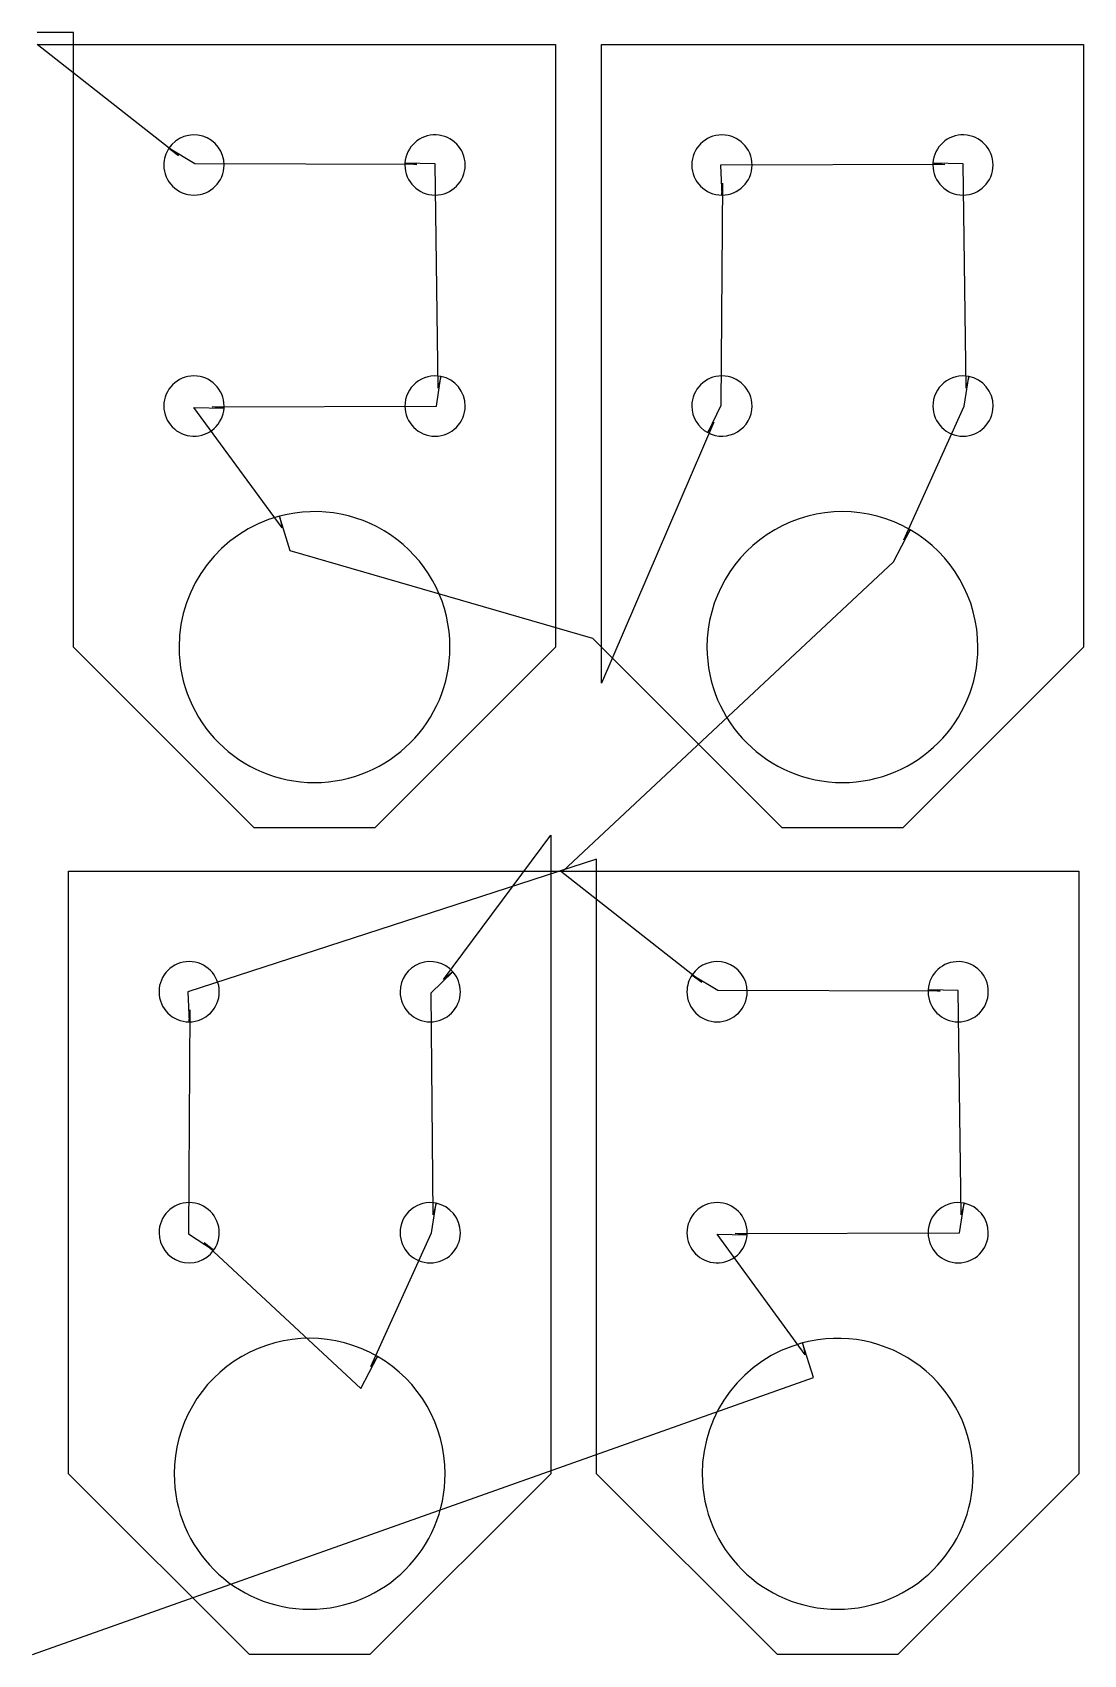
# Model space of a CAD drawing. Header units: inches. Extents: x 0.06 to 4.42, y 0.2 to 6.93.
import ezdxf

# ---------------------------------------------------------------- set-up
doc = ezdxf.new("R2010")
doc.units = ezdxf.units.IN
doc.layers.get('0').update_dxf_attribs({"linetype": 'CONTINUOUS'})
doc.layers.add('3', color=7, linetype='CONTINUOUS')
doc.layers.add('9', color=7, linetype='CONTINUOUS')

msp = doc.modelspace()

# ---------------------------------------------------------------- linework, layer by layer
at = {"color": 0, "linetype": 'CONTINUOUS'}
for p, q in [((0.23, 6.93), (0.08, 6.93)), ((0.6664, 6.4199), (0.08, 6.88)), ((1.655, 6.3827), (0.7329, 6.3846)), ((1.7425, 5.454), (1.7302, 6.3854)), ((3.845, 6.3827), (2.9145, 6.3799)), ((3.9325, 5.454), (3.9202, 6.3854)), ((2.9222, 6.305), (2.9151, 5.3825)), ((1.0954, 4.874), (0.7298, 5.3746)), ((0.805, 5.3773), (1.7354, 5.3791)), ((3.6741, 4.8245), (3.9254, 5.3791)), ((2.8865, 5.3128), (2.42, 4.23)), ((2.3846, 4.4154), (1.1296, 4.7798)), ((2.26, 3.45), (3.6317, 4.7337)), ((1.765, 3.0011), (2.21, 3.6)), ((2.4, 3.5), (0.7045, 2.9499)), ((2.8364, 2.9899), (2.25, 3.45)), ((1.7225, 2.024), (1.7137, 2.946)), ((3.825, 2.9527), (2.9029, 2.9546)), ((3.9125, 2.024), (3.9002, 2.9554)), ((0.7122, 2.875), (0.7069, 1.9455)), ((0.7723, 1.9081), (1.4217, 1.3037)), ((1.4641, 1.3945), (1.7154, 1.9491)), ((3.2654, 1.444), (2.8998, 1.9446)), ((2.975, 1.9473), (3.9054, 1.9491)), ((0.06, 0.2), (3.2996, 1.3498))]:
    msp.add_line(p, q, dxfattribs=at)
at = {"layer": '3', "color": 3, "linetype": 'CONTINUOUS'}
for p, q in [((0.23, 6.88), (2.23, 6.88)), ((0.23, 4.38), (0.23, 6.88)), ((2.23, 6.88), (2.23, 4.38)), ((2.42, 4.38), (2.42, 6.88)), ((2.42, 6.88), (4.42, 6.88)), ((4.42, 6.88), (4.42, 4.38)), ((0.98, 3.63), (0.23, 4.38)), ((2.23, 4.38), (1.48, 3.63)), ((3.17, 3.63), (2.42, 4.38)), ((4.42, 4.38), (3.67, 3.63)), ((1.48, 3.63), (0.98, 3.63)), ((3.67, 3.63), (3.17, 3.63)), ((0.21, 0.95), (0.21, 3.45)), ((0.21, 3.45), (2.21, 3.45)), ((2.21, 3.45), (2.21, 0.95)), ((2.4, 3.45), (4.4, 3.45)), ((2.4, 0.95), (2.4, 3.45)), ((4.4, 3.45), (4.4, 0.95)), ((0.96, 0.2), (0.21, 0.95)), ((2.21, 0.95), (1.46, 0.2)), ((3.15, 0.2), (2.4, 0.95)), ((4.4, 0.95), (3.65, 0.2)), ((1.46, 0.2), (0.96, 0.2)), ((3.65, 0.2), (3.15, 0.2))]:
    msp.add_line(p, q, dxfattribs=at)
for centre, radius, start, end in [((0.73, 6.38), 0.125, 360, 146.25), ((1.73, 6.38), 0.125, 360, 176.25), ((2.92, 6.38), 0.125, 360, 180), ((3.92, 6.38), 0.125, 360, 176.25), ((0.73, 6.38), 0.125, 146.25, 180), ((0.73, 6.38), 0.125, 180, 360), ((1.73, 6.38), 0.125, 176.25, 180), ((1.73, 6.38), 0.125, 180, 360), ((2.92, 6.38), 0.125, 180, 270), ((2.92, 6.38), 0.125, 270, 0), ((3.92, 6.38), 0.125, 176.25, 180), ((3.92, 6.38), 0.125, 180, 360), ((0.73, 5.38), 0.125, 360, 180), ((1.73, 5.38), 0.125, 78.75, 180), ((1.73, 5.38), 0.125, 360, 78.75), ((2.92, 5.38), 0.125, 360, 180), ((3.92, 5.38), 0.125, 78.75, 180), ((3.92, 5.38), 0.125, 360, 78.75), ((0.73, 5.38), 0.125, 180, 356.25), ((0.73, 5.38), 0.125, 356.25, 360), ((1.73, 5.38), 0.125, 180, 360), ((2.92, 5.38), 0.125, 180, 241.875), ((2.92, 5.38), 0.125, 241.875, 0), ((3.92, 5.38), 0.125, 180, 360), ((1.23, 4.38), 0.562, 105, 180), ((1.23, 4.38), 0.562, 360, 105), ((3.42, 4.38), 0.562, 60, 180), ((3.42, 4.38), 0.562, 360, 60), ((1.23, 4.38), 0.562, 180, 360), ((3.42, 4.38), 0.562, 180, 360), ((0.71, 2.95), 0.125, 360, 180), ((1.71, 2.95), 0.125, 41.25, 180), ((1.71, 2.95), 0.125, 360, 41.25), ((2.9, 2.95), 0.125, 360, 146.25), ((3.9, 2.95), 0.125, 360, 176.25), ((2.9, 2.95), 0.125, 146.25, 180), ((0.71, 2.95), 0.125, 180, 270), ((0.71, 2.95), 0.125, 270, 0), ((1.71, 2.95), 0.125, 180, 360), ((2.9, 2.95), 0.125, 180, 360), ((3.9, 2.95), 0.125, 176.25, 180), ((3.9, 2.95), 0.125, 180, 360), ((0.71, 1.95), 0.125, 360, 180), ((1.71, 1.95), 0.125, 78.75, 180), ((1.71, 1.95), 0.125, 360, 78.75), ((2.9, 1.95), 0.125, 360, 180), ((3.9, 1.95), 0.125, 78.75, 180), ((3.9, 1.95), 0.125, 360, 78.75), ((0.71, 1.95), 0.125, 180, 324.375), ((0.71, 1.95), 0.125, 324.375, 0), ((1.71, 1.95), 0.125, 180, 360), ((2.9, 1.95), 0.125, 180, 356.25), ((2.9, 1.95), 0.125, 356.25, 360), ((3.9, 1.95), 0.125, 180, 360), ((1.21, 0.95), 0.562, 60, 180), ((3.4, 0.95), 0.562, 105, 180), ((3.4, 0.95), 0.562, 360, 105), ((1.21, 0.95), 0.562, 360, 60), ((1.21, 0.95), 0.562, 180, 360), ((3.4, 0.95), 0.562, 180, 360)]:
    msp.add_arc(centre, radius, start, end, dxfattribs=at)
at = {"layer": '9', "color": 9, "linetype": 'CONTINUOUS'}
for p, q in [((0.08, 6.88), (0.23, 6.88)), ((0.23, 6.88), (0.23, 6.93)), ((0.7329, 6.3846), (0.6261, 6.4494)), ((0.6261, 6.4494), (0.6664, 6.4199)), ((1.7302, 6.3854), (1.6053, 6.3882)), ((1.6053, 6.3882), (1.655, 6.3827)), ((2.9145, 6.3799), (2.92, 6.255)), ((3.9202, 6.3854), (3.7953, 6.3882)), ((3.7953, 6.3882), (3.845, 6.3827)), ((2.92, 6.255), (2.9222, 6.305)), ((1.7354, 5.3791), (1.7544, 5.5026)), ((1.7544, 5.5026), (1.7425, 5.454)), ((3.9254, 5.3791), (3.9444, 5.5026)), ((3.9444, 5.5026), (3.9325, 5.454)), ((0.7298, 5.3746), (0.8547, 5.3718)), ((0.8547, 5.3718), (0.805, 5.3773)), ((2.9151, 5.3825), (2.8611, 5.2698)), ((2.8611, 5.2698), (2.8865, 5.3128)), ((1.1296, 4.7798), (1.0845, 4.9229)), ((1.0845, 4.9229), (1.0954, 4.874)), ((3.6317, 4.7337), (3.701, 4.8667)), ((3.701, 4.8667), (3.6741, 4.8245)), ((2.42, 4.38), (2.3846, 4.4154)), ((2.42, 4.23), (2.42, 4.38)), ((2.21, 3.6), (2.21, 3.45)), ((2.4, 3.45), (2.4, 3.5)), ((2.21, 3.45), (2.26, 3.45)), ((2.25, 3.45), (2.4, 3.45)), ((1.7137, 2.946), (1.804, 3.0324)), ((1.804, 3.0324), (1.765, 3.0011)), ((2.9029, 2.9546), (2.7961, 3.0194)), ((2.7961, 3.0194), (2.8364, 2.9899)), ((0.7045, 2.9499), (0.71, 2.825)), ((3.9002, 2.9554), (3.7753, 2.9582)), ((3.7753, 2.9582), (3.825, 2.9527)), ((0.71, 2.825), (0.7122, 2.875)), ((1.7154, 1.9491), (1.7344, 2.0726)), ((1.7344, 2.0726), (1.7225, 2.024)), ((3.9054, 1.9491), (3.9244, 2.0726)), ((3.9244, 2.0726), (3.9125, 2.024)), ((0.7069, 1.9455), (0.8116, 1.8772)), ((0.8116, 1.8772), (0.7723, 1.9081)), ((2.8998, 1.9446), (3.0247, 1.9418)), ((3.0247, 1.9418), (2.975, 1.9473)), ((3.2996, 1.3498), (3.2545, 1.4929)), ((3.2545, 1.4929), (3.2654, 1.444)), ((1.4217, 1.3037), (1.491, 1.4367)), ((1.491, 1.4367), (1.4641, 1.3945))]:
    msp.add_line(p, q, dxfattribs=at)

doc.saveas('drawing.dxf')
